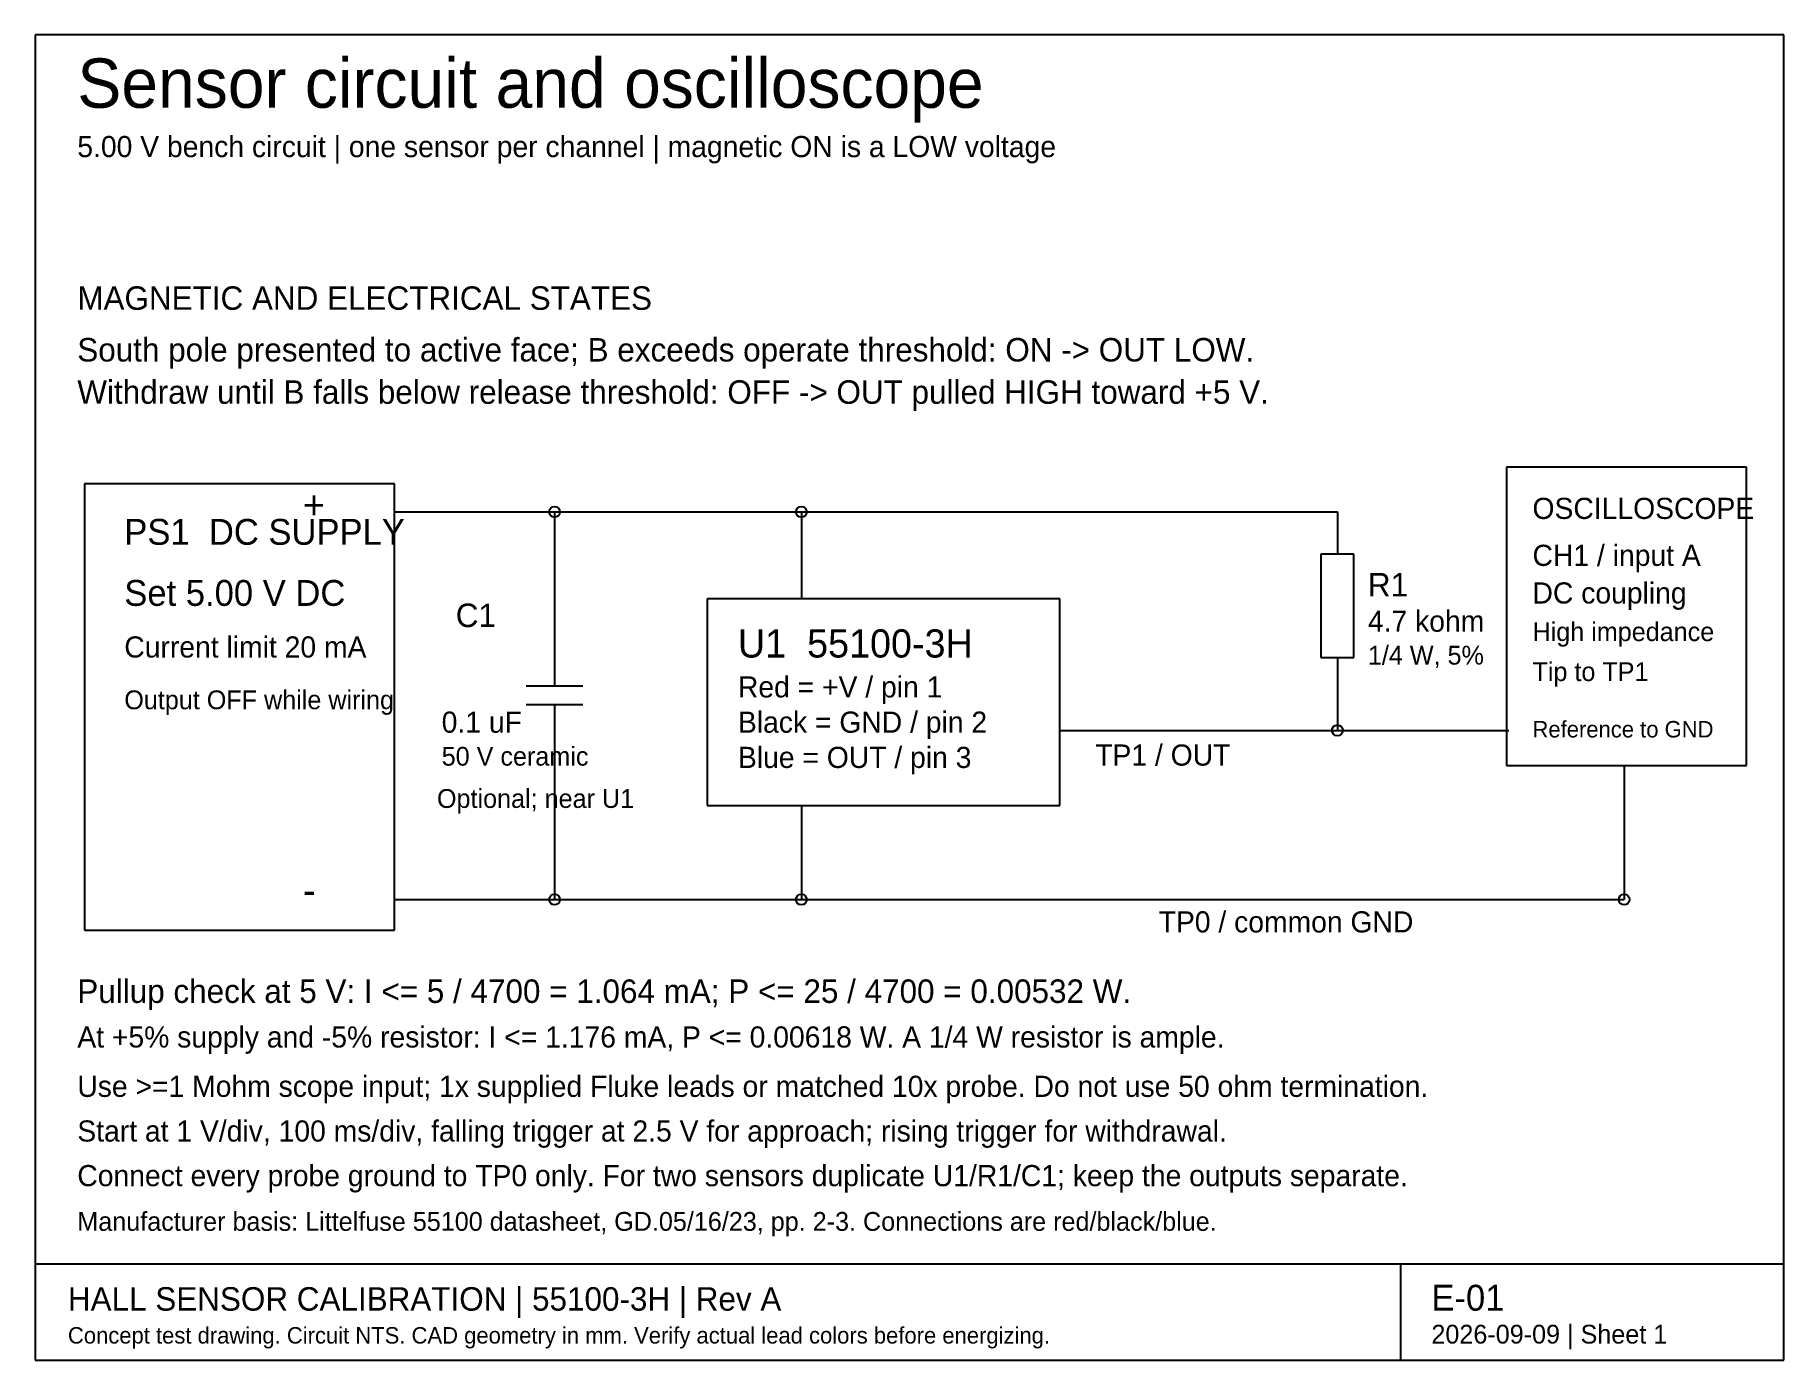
# Model space of a CAD drawing. Extents: x 8 to 271, y 8 to 207.
import ezdxf

# ---------------------------------------------------------------- set-up
doc = ezdxf.new("R2010")
doc.units = 0
doc.header["$MEASUREMENT"] = 0
for name, color, linetype in [('ANNOTATION', 4, 'Continuous'), ('GEOMETRY', 8, 'Continuous'), ('SIGNAL', 5, 'Continuous'), ('SUPPLY', 1, 'Continuous'), ('TEXT', 7, 'Continuous')]:
    doc.layers.add(name, color=color, linetype=linetype)

msp = doc.modelspace()

# ---------------------------------------------------------------- linework, layer by layer
at = {"layer": 'GEOMETRY', "color": 8}
for p, q in [((206.38, 129.47), (201.44, 129.47)), ((201.44, 129.47), (201.44, 113.95)), ((206.38, 113.95), (206.38, 129.47)), ((201.44, 113.95), (206.38, 113.95)), ((82.2, 109.71), (90.66, 109.71)), ((82.2, 106.89), (90.66, 106.89)), ((86.43, 106.89), (86.43, 77.61)), ((246.94, 97.72), (246.94, 77.61)), ((123.47, 91.72), (123.47, 77.61)), ((62.44, 77.61), (246.94, 77.61))]:
    msp.add_line(p, q, dxfattribs=at)
for centre in [(86.43, 77.61), (123.47, 77.61), (246.94, 77.61)]:
    msp.add_circle(centre, 0.811, dxfattribs=at)
at = {"layer": 'SIGNAL', "color": 5}
for p, q in [((203.91, 113.95), (203.91, 103.01)), ((162.28, 103.01), (229.66, 103.01))]:
    msp.add_line(p, q, dxfattribs=at)
msp.add_circle((203.91, 103.01), 0.811, dxfattribs=at)
at = {"layer": 'SUPPLY', "color": 1}
for p, q in [((62.44, 135.82), (203.91, 135.82)), ((86.43, 135.82), (86.43, 109.71)), ((123.47, 135.82), (123.47, 122.77)), ((203.91, 135.82), (203.91, 129.47))]:
    msp.add_line(p, q, dxfattribs=at)
for centre in [(86.43, 135.82), (123.47, 135.82)]:
    msp.add_circle(centre, 0.811, dxfattribs=at)
at = {"layer": 'TEXT', "color": 7}
for p, q in [((270.93, 207.43), (8.47, 207.43)), ((8.47, 207.43), (8.47, 8.47)), ((270.93, 8.47), (270.93, 207.43)), ((265.29, 142.52), (229.31, 142.52)), ((229.31, 142.52), (229.31, 97.72)), ((265.29, 97.72), (265.29, 142.52)), ((62.44, 140.05), (15.88, 140.05)), ((15.88, 140.05), (15.88, 73.02)), ((62.44, 73.02), (62.44, 140.05)), ((162.28, 122.77), (109.36, 122.77)), ((109.36, 122.77), (109.36, 91.72)), ((162.28, 91.72), (162.28, 122.77)), ((229.31, 97.72), (265.29, 97.72)), ((109.36, 91.72), (162.28, 91.72)), ((15.88, 73.02), (62.44, 73.02)), ((8.47, 22.93), (270.93, 22.93)), ((213.43, 8.47), (213.43, 22.93)), ((8.47, 8.47), (270.93, 8.47))]:
    msp.add_line(p, q, dxfattribs=at)

# ---------------------------------------------------------------- texts
at = {"layer": 'ANNOTATION', "color": 4}
for s, height, p in [('MAGNETIC AND ELECTRICAL STATES', 3.5278, (14.82, 166.16)), ('E-01', 3.881, (218.02, 15.88))]:
    msp.add_text(s, height=height, dxfattribs=at).set_placement(p)
at = {"layer": 'GEOMETRY', "color": 8}
for s, height, p in [('5.00 V bench circuit | one sensor per channel | magnetic ON is a LOW voltage', 3.175, (14.82, 189.09)), ('-', 4.23, (48.68, 76.91)), ('TP0 / common GND', 3.175, (177.09, 72.67)), ('Manufacturer basis: Littelfuse 55100 datasheet, GD.05/16/23, pp. 2-3. Connections are red/black/blue.', 2.82222, (14.82, 27.87)), ('Concept test drawing. Circuit NTS. CAD geometry in mm. Verify actual lead colors before energizing.', 2.4694, (13.41, 10.94)), ('2026-09-09 | Sheet 1', 2.8222, (218.02, 10.94))]:
    msp.add_text(s, height=height, dxfattribs=at).set_placement(p)
at = {"layer": 'SIGNAL', "color": 5}
for s, height, p in [('Tip to TP1', 2.822, (233.19, 110.42)), ('Blue = OUT / pin 3', 3.175, (113.95, 97.37)), ('TP1 / OUT', 3.175, (167.57, 97.72))]:
    msp.add_text(s, height=height, dxfattribs=at).set_placement(p)
at = {"layer": 'SUPPLY', "color": 1}
for s, height, p in [('+', 4.23, (48.68, 134.76)), ('Red = +V / pin 1', 3.175, (113.95, 107.95))]:
    msp.add_text(s, height=height, dxfattribs=at).set_placement(p)
at = {"layer": 'TEXT', "color": 7}
for s, height, p in [('Sensor circuit and oscilloscope', 7.4083, (14.82, 196.5)), ('South pole presented to active face; B exceeds operate threshold: ON -> OUT LOW.', 3.5278, (14.82, 158.4)), ('Withdraw until B falls below release threshold: OFF -> OUT pulled HIGH toward +5 V.', 3.5278, (14.82, 152.05)), ('OSCILLOSCOPE', 3.175, (233.19, 134.76)), ('PS1  DC SUPPLY', 3.8806, (21.87, 130.88)), ('CH1 / input A', 3.175, (233.19, 127.71)), ('R1', 3.528, (208.49, 123.12)), ('Set 5.00 V DC', 3.8806, (21.87, 121.71)), ('DC coupling', 3.175, (233.19, 122.06)), ('C1', 3.528, (71.61, 118.53)), ('4.7 kohm', 3.175, (208.49, 117.83)), ('U1  55100-3H', 4.2333, (113.95, 113.95)), ('High impedance', 2.8222, (233.19, 116.42)), ('Current limit 20 mA', 3.175, (21.87, 113.95)), ('1/4 W, 5%', 2.822, (208.49, 112.89)), ('Output OFF while wiring', 2.8222, (21.87, 106.19)), ('0.1 uF', 3.175, (69.5, 102.66)), ('Black = GND / pin 2', 3.175, (113.95, 102.66)), ('Reference to GND', 2.4694, (233.19, 101.95)), ('50 V ceramic', 2.8222, (69.5, 97.72)), ('Optional; near U1', 2.8222, (68.79, 91.37)), ('Pullup check at 5 V: I <= 5 / 4700 = 1.064 mA; P <= 25 / 4700 = 0.00532 W.', 3.5278, (14.82, 62.09)), ('At +5% supply and -5% resistor: I <= 1.176 mA, P <= 0.00618 W. A 1/4 W resistor is ample.', 3.175, (14.82, 55.39)), ('Use >=1 Mohm scope input; 1x supplied Fluke leads or matched 10x probe. Do not use 50 ohm termination.', 3.175, (14.82, 47.98)), ('Start at 1 V/div, 100 ms/div, falling trigger at 2.5 V for approach; rising trigger for withdrawal.', 3.175, (14.82, 41.27)), ('Connect every probe ground to TP0 only. For two sensors duplicate U1/R1/C1; keep the outputs separate.', 3.175, (14.82, 34.57)), ('HALL SENSOR CALIBRATION | 55100-3H | Rev A', 3.5278, (13.41, 15.88))]:
    msp.add_text(s, height=height, dxfattribs=at).set_placement(p)

doc.saveas('drawing.dxf')
